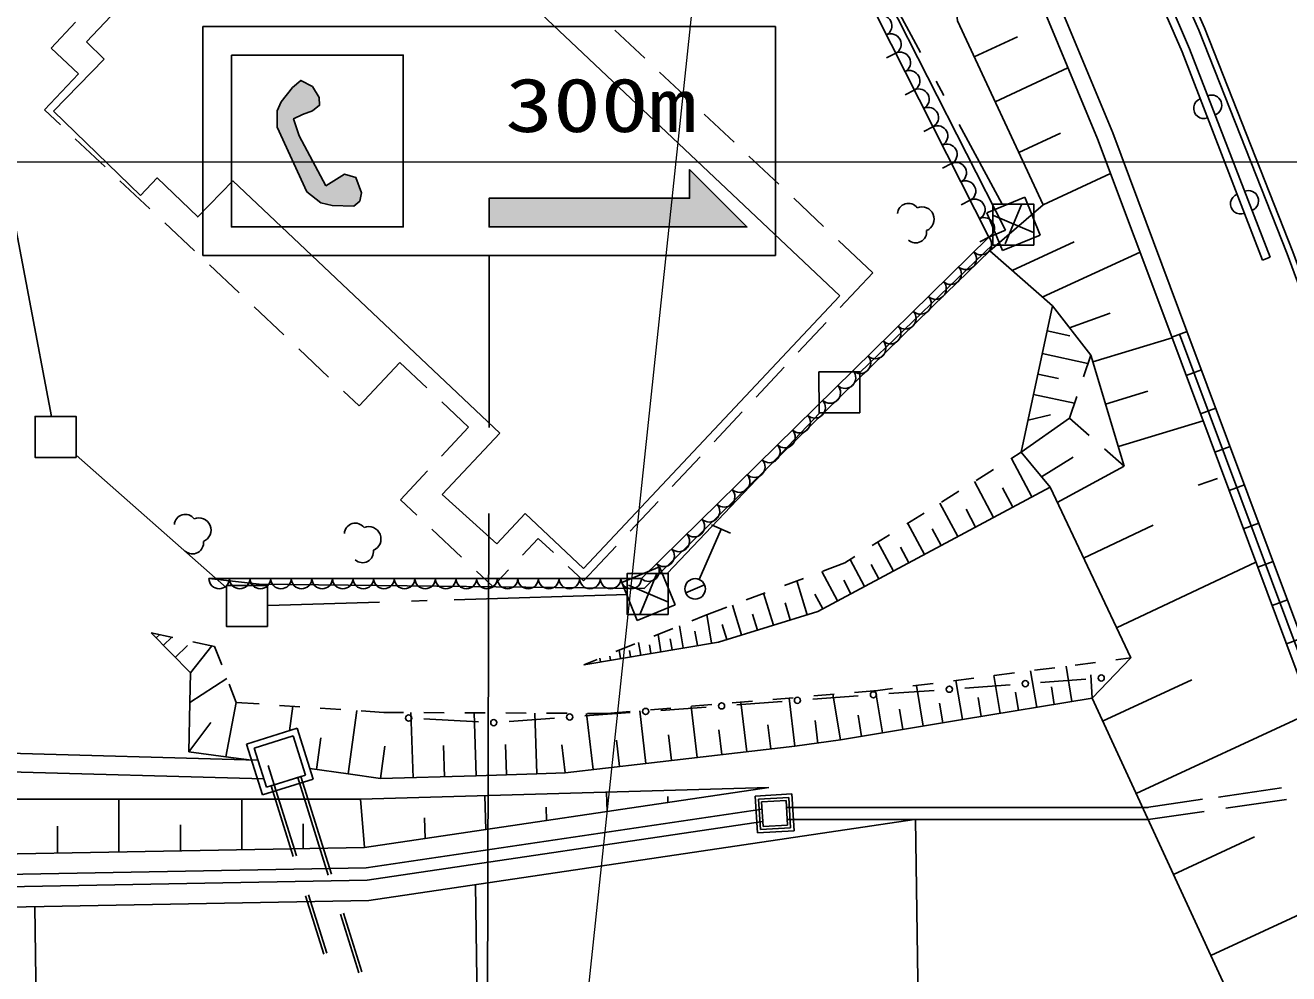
# Model space of a CAD drawing. Units: millimetres, scale not verified. Extents: x 40000 to 680000, y 20000 to 380000.
# Drawn here: x 189635 to 220519, y 306528 to 329697 of the extents above; entities that cross this region are included whole.
import ezdxf
from ezdxf.enums import TextEntityAlignment as Align

# ---------------------------------------------------------------- set-up
doc = ezdxf.new("R2010")
doc.units = ezdxf.units.MM
doc.header["$LTSCALE"] = 1000
for name, color, linetype, lineweight in [('M-BGD', 7, 'Continuous', 25), ('M-BMK-ROW', 30, 'Continuous', 25), ('M-STR-HTXT', 7, 'Continuous', 13), ('M-STR-STRC', 7, 'Continuous', 25)]:
    doc.layers.add(name, color=color, linetype=linetype, lineweight=lineweight)
doc.styles.add('ＭＳ ゴシック', font='')
doc.styles.get('ＭＳ ゴシック').set_extended_font_data('MS Gothic')

msp = doc.modelspace()

# ---------------------------------------------------------------- hatches: boundary and pattern name
at = {"layer": 'M-STR-STRC'}
for points in [[(196982, 325776), (197437, 326061), (197719, 325980), (197854, 325603), (197814, 325401), (197666, 325280), (197140, 325293), (196858, 325361), (196521, 325630), (195794, 327205), (195794, 327609), (195888, 327825), (196171, 328175), (196373, 328350), (196656, 328202), (196817, 327932), (196831, 327744), (196656, 327609), (196413, 327515), (196194, 327412), (196330, 326995)], [(207273, 324771), (205873, 326171), (205873, 325471), (200973, 325471), (200973, 324771)]]:
    msp.add_hatch(color=256, dxfattribs=at).paths.add_polyline_path(points)

# ---------------------------------------------------------------- linework, layer by layer
at = {"layer": 'M-BGD'}
for p, q in [((191133, 329292), (196632, 335141)), ((218097, 329122), (216177, 333577)), ((215994, 333497), (217912, 329046)), ((199652, 332432), (209543, 323088)), ((214268, 331754), (216217, 327070)), ((213903, 331590), (215845, 326923)), ((210732, 330313), (213594, 324694)), ((210455, 329911), (213188, 324523)), ((190865, 329777), (190269, 329140)), ((204776, 328895), (204047, 329580)), ((191561, 328873), (191133, 329292)), ((212833, 328925), (213888, 329416)), ((190936, 328512), (190269, 329140)), ((210911, 329013), (210688, 328900)), ((217912, 329046), (219879, 323957)), ((220065, 324029), (218097, 329122)), ((190326, 327595), (191561, 328873)), ((213342, 327830), (215123, 328658)), ((190108, 327631), (190936, 328512)), ((205868, 327868), (205140, 328553)), ((211366, 328115), (211143, 328002)), ((190493, 327269), (190108, 327631)), ((190326, 327595), (192452, 325541)), ((206961, 326840), (206233, 327525)), ((211822, 327217), (211599, 327104)), ((216217, 327070), (218032, 322227)), ((191586, 326242), (190857, 326927)), ((213921, 326586), (214941, 327061)), ((215845, 326923), (217658, 322087)), ((208054, 325813), (207325, 326498)), ((212277, 326319), (212054, 326206)), ((192678, 325214), (191950, 325899)), ((194706, 325900), (201233, 319734)), ((214516, 325307), (216162, 326079)), ((209147, 324785), (208418, 325470)), ((212733, 325421), (212510, 325308)), ((213141, 325117), (214066, 325496)), ((213587, 324355), (213998, 325333)), ((214066, 325496), (214445, 324570)), ((213519, 324192), (213141, 325117)), ((213304, 325049), (214282, 324638)), ((193771, 324187), (193043, 324872)), ((213188, 324523), (213594, 324694)), ((204696, 316183), (213188, 324523)), ((210355, 323649), (209511, 324443)), ((213188, 324523), (212965, 324410)), ((213188, 324523), (212965, 324410)), ((214445, 324570), (213519, 324192)), ((213755, 323709), (215274, 324409)), ((213214, 324185), (212147, 323155)), ((214494, 323059), (216884, 324152)), ((220065, 324029), (219879, 323957)), ((194864, 323159), (194136, 323844)), ((209556, 322800), (210355, 323649)), ((203282, 316430), (209534, 323078)), ((212147, 323155), (204762, 315938)), ((195957, 322131), (195228, 322816)), ((213980, 319265), (214743, 322840)), ((208529, 321708), (209214, 322436)), ((215162, 322305), (216157, 322666)), ((214614, 322233), (215172, 322114)), ((217660, 322080), (218035, 322220)), ((221341, 312805), (217847, 322150)), ((215730, 321479), (217666, 322063)), ((221155, 312732), (217658, 322087)), ((197050, 321104), (196321, 321789)), ((214495, 321675), (215611, 321437)), ((215681, 321642), (215499, 321106)), ((198793, 321457), (197799, 320400)), ((199450, 320839), (198793, 321457)), ((207501, 320615), (208186, 321343)), ((218010, 321143), (218385, 321283)), ((214388, 321175), (214888, 321068)), ((197799, 320400), (197414, 320761)), ((214281, 320675), (215281, 320462)), ((215339, 320632), (215157, 320097)), ((216042, 320444), (217077, 320756)), ((200472, 319878), (199814, 320496)), ((218361, 320206), (218735, 320346)), ((206474, 319522), (207159, 320251)), ((213980, 319265), (215157, 320097)), ((214148, 320049), (214692, 320179)), ((215157, 320097), (215639, 319677)), ((216354, 319409), (218425, 320033)), ((200472, 319878), (199810, 319174)), ((201233, 319734), (199825, 318237)), ((216017, 319349), (216499, 318930)), ((218711, 319270), (219085, 319410)), ((205446, 318429), (206131, 319158)), ((213730, 319108), (213980, 319265)), ((214243, 318175), (213741, 319115)), ((214684, 318411), (213980, 319265)), ((214475, 318665), (215250, 319145)), ((199467, 318810), (198806, 318106)), ((212882, 318577), (213306, 318843)), ((214859, 318042), (216499, 318930)), ((213304, 317673), (212836, 318548)), ((218304, 318461), (218776, 318624)), ((219061, 318333), (219436, 318473)), ((198806, 318106), (199206, 317730)), ((201160, 317032), (199825, 318237)), ((212035, 318047), (212459, 318312)), ((213774, 317924), (213523, 318394)), ((204419, 317337), (205104, 318065)), ((212429, 317205), (211993, 318020)), ((212866, 317439), (212632, 317877)), ((201855, 317771), (201160, 317032)), ((203282, 316430), (201855, 317771)), ((206413, 317491), (206872, 317292)), ((211187, 317516), (211611, 317781)), ((211614, 316769), (211208, 317528)), ((219411, 317396), (219786, 317536)), ((199570, 317387), (200299, 316702)), ((206109, 316159), (206643, 317391)), ((210340, 316985), (210764, 317250)), ((212021, 316987), (211803, 317395)), ((215505, 316677), (217207, 317482)), ((201789, 316755), (202172, 317163)), ((202172, 317163), (202543, 316814)), ((203278, 316123), (204076, 316972)), ((210854, 316363), (210476, 317070)), ((211234, 316566), (211031, 316946)), ((209127, 316361), (209666, 316563)), ((209666, 316563), (209916, 316720)), ((210147, 315985), (209795, 316644)), ((216310, 314974), (219715, 316584)), ((219761, 316459), (220136, 316600)), ((200663, 316360), (201063, 315983)), ((201063, 315983), (201446, 316391)), ((202907, 316472), (203278, 316123)), ((204217, 316086), (205142, 316464)), ((204664, 315323), (205074, 316301)), ((205142, 316464), (205521, 315538)), ((209489, 315633), (209104, 316352)), ((210501, 316174), (210312, 316528)), ((194123, 316182), (204696, 316183)), ((194123, 316182), (195351, 316044)), ((204762, 315938), (195351, 316044)), ((204595, 315160), (204217, 316086)), ((204380, 316017), (205358, 315607)), ((205778, 315835), (206241, 316024)), ((208191, 316010), (208659, 316185)), ((208749, 315297), (208495, 316124)), ((209818, 315809), (209642, 316138)), ((207254, 315659), (207722, 315835)), ((207922, 315043), (207683, 315820)), ((209129, 315441), (208937, 315800)), ((220112, 315523), (220486, 315663)), ((205521, 315538), (204595, 315160)), ((206247, 315282), (206786, 315484)), ((207145, 314805), (206921, 315534)), ((208335, 315170), (208208, 315584)), ((205715, 314486), (205623, 315027)), ((205926, 315151), (206247, 315282)), ((206410, 314603), (206293, 315299)), ((206780, 314693), (206668, 315058)), ((207533, 314924), (207414, 315313)), ((192709, 314859), (193671, 313875)), ((192709, 314859), (193241, 314744)), ((192836, 314729), (192922, 314813)), ((193011, 314550), (193214, 314749)), ((205000, 314774), (205463, 314962)), ((205173, 314394), (205102, 314815)), ((205444, 314440), (205398, 314711)), ((206063, 314544), (206004, 314892)), ((220462, 314586), (220836, 314726)), ((193303, 314252), (193602, 314544)), ((193671, 313875), (194193, 314538)), ((193730, 314638), (194262, 314523)), ((194262, 314523), (194437, 314072)), ((204074, 314396), (204537, 314585)), ((204187, 314228), (204153, 314428)), ((204433, 314269), (204407, 314425)), ((204680, 314311), (204627, 314622)), ((204926, 314353), (204891, 314563)), ((203291, 314077), (203611, 314207)), ((203447, 314103), (203440, 314148)), ((203694, 314145), (203679, 314235)), ((203940, 314186), (203923, 314286)), ((215300, 314067), (215796, 314130)), ((216292, 314194), (216656, 314241)), ((193671, 313875), (193658, 313154)), ((213466, 312887), (213313, 313811)), ((213316, 313812), (213812, 313875)), ((214358, 313035), (214210, 313927)), ((214308, 313939), (214804, 314003)), ((215219, 313177), (215076, 314038)), ((215712, 313259), (215685, 313830)), ((193658, 313154), (194565, 313743)), ((194618, 313605), (194793, 313154)), ((210472, 313446), (210836, 313493)), ((211332, 313557), (211828, 313620)), ((211584, 312576), (211420, 313568)), ((212324, 313684), (212820, 313748)), ((212542, 312734), (212383, 313692)), ((212598, 313505), (213706, 313586)), ((214454, 313641), (215562, 313722)), ((214788, 313106), (214717, 313536)), ((215970, 312700), (218149, 313706)), ((206914, 313144), (207412, 313186)), ((207029, 313097), (208137, 313178)), ((207910, 313229), (208409, 313271)), ((208445, 312086), (208309, 313262)), ((208885, 313233), (209994, 313314)), ((208907, 313313), (209405, 313355)), ((209562, 312241), (209378, 313353)), ((209903, 313398), (210472, 313446)), ((210592, 312411), (210421, 313442)), ((210742, 313369), (211850, 313450)), ((212542, 312734), (215712, 313259)), ((213004, 312811), (212927, 313273)), ((213912, 312961), (213838, 313407)), ((193658, 313154), (193637, 311951)), ((194539, 311825), (194793, 313154)), ((194793, 313154), (195350, 313117)), ((195849, 313083), (196347, 313050)), ((196094, 312464), (196177, 313061)), ((196846, 313016), (197345, 312982)), ((197525, 311407), (197741, 312956)), ((197844, 312949), (198401, 312911)), ((198401, 312911), (198878, 312909)), ((199113, 311312), (199063, 312908)), ((199378, 312906), (199878, 312904)), ((200378, 312902), (200878, 312899)), ((200653, 311361), (200604, 312900)), ((201378, 312897), (201878, 312894)), ((202138, 311408), (202091, 312893)), ((202378, 312892), (202878, 312889)), ((203317, 312825), (204425, 312906)), ((203516, 311513), (203356, 312887)), ((203378, 312887), (203854, 312885)), ((203854, 312885), (204423, 312933)), ((204805, 311663), (204656, 312953)), ((204921, 312975), (205419, 313017)), ((205173, 312961), (206281, 313042)), ((206056, 311808), (205911, 313059)), ((205917, 313060), (206416, 313102)), ((207269, 311949), (207128, 313162)), ((211088, 312493), (211006, 312990)), ((212063, 312655), (211984, 313134)), ((216786, 310934), (221085, 312920)), ((193637, 311951), (194171, 312664)), ((199380, 312754), (200713, 312682)), ((201461, 312689), (202569, 312770)), ((207857, 312018), (207789, 312606)), ((209005, 312151), (208940, 312711)), ((209562, 312241), (212542, 312734)), ((210077, 312326), (209991, 312841)), ((195044, 312135), (196284, 312523)), ((195232, 312037), (196186, 312335)), ((196186, 312335), (196485, 311381)), ((196284, 312523), (196673, 311283)), ((196751, 311516), (196859, 312290)), ((205431, 311736), (205358, 312361)), ((206662, 311879), (206592, 312485)), ((208445, 312086), (209562, 312241)), ((195323, 311744), (185006, 312038)), ((193637, 311951), (194539, 311825)), ((195432, 310894), (195044, 312135)), ((195530, 311082), (195232, 312037)), ((198315, 311297), (198426, 312088)), ((199883, 311336), (199859, 312106)), ((201395, 311384), (201372, 312127)), ((202829, 311434), (202749, 312120)), ((204161, 311588), (204086, 312233)), ((204805, 311663), (208445, 312086)), ((194539, 311825), (195165, 311748)), ((202829, 311434), (204805, 311663)), ((195465, 311290), (184634, 311591)), ((196485, 311381), (195530, 311082)), ((195573, 311613), (195721, 311142)), ((195645, 311118), (196370, 311345)), ((196294, 311321), (197040, 308935)), ((196370, 311345), (197117, 308959)), ((197525, 311407), (196593, 311538)), ((197525, 311407), (198315, 311297)), ((198315, 311297), (200653, 311361)), ((200653, 311361), (202138, 311408)), ((202138, 311408), (202829, 311434)), ((196673, 311283), (195432, 310894)), ((196186, 309388), (195645, 311118)), ((196263, 309411), (195721, 311142)), ((218801, 310842), (220346, 311067)), ((191926, 309503), (191926, 310791)), ((194925, 309558), (194926, 310790)), ((197925, 309613), (197827, 310789)), ((200892, 310053), (200869, 310877)), ((203860, 310492), (203846, 310963)), ((205344, 310712), (205340, 310859)), ((207477, 310864), (208375, 310918)), ((207530, 309966), (207477, 310864)), ((207561, 310789), (208300, 310833)), ((207605, 310050), (207561, 310789)), ((207635, 310723), (208234, 310759)), ((207671, 310124), (207635, 310723)), ((208270, 310160), (208234, 310759)), ((208344, 310094), (208300, 310833)), ((208428, 310019), (208375, 310918)), ((218411, 310788), (217040, 310589)), ((220465, 310784), (218981, 310568)), ((202376, 310273), (202367, 310596)), ((208244, 310592), (217083, 310592)), ((218454, 310491), (217083, 310292)), ((190426, 309476), (190426, 310134)), ((193426, 309531), (193426, 310161)), ((196425, 309586), (196425, 310187)), ((199409, 309833), (199394, 310333)), ((207605, 310050), (208344, 310094)), ((207671, 310124), (208270, 310160)), ((208262, 310292), (208332, 310292)), ((208332, 310292), (208412, 310292)), ((208412, 310292), (211375, 310292)), ((211375, 310292), (211393, 310292)), ((211393, 310292), (217083, 310292)), ((211519, 302291), (211393, 310292)), ((207530, 309966), (208428, 310019)), ((217701, 308955), (219680, 309869)), ((200740, 302291), (200638, 308701)), ((218616, 306976), (222573, 308805)), ((196933, 307002), (196485, 308433)), ((197009, 307026), (196561, 308457)), ((189960, 302291), (189867, 308165)), ((197339, 307981), (197787, 306549)), ((197416, 308005), (197864, 306573))]:
    msp.add_line(p, q, dxfattribs=at)
for points in [[(226414, 308036), (220481, 324111), (218321, 329580), (215941, 334955), (213494, 339937), (211465, 343524)], [(226555, 308087), (220622, 324164), (218459, 329638), (216077, 335018), (213626, 340007), (211662, 343481)], [(216499, 318930), (215681, 321642), (214743, 322840), (213214, 324185), (214516, 325307), (212421, 329808), (212178, 332174)], [(192452, 325541), (192863, 325968), (193851, 325014), (194706, 325900)], [(218032, 322227), (221530, 312872), (221153, 312738)], [(214684, 318411), (209009, 315377), (206577, 314631), (203291, 314077)], [(220103, 302000), (220075, 302072), (220509, 302879), (215712, 313259), (216656, 314241), (214684, 318411)], [(207810, 311078), (197925, 309613), (182737, 309335)], [(207810, 311078), (197827, 310789), (183759, 310794)], [(207646, 310548), (197966, 309114), (183381, 308847)], [(207664, 310247), (197991, 308814), (183436, 308548)], [(211375, 310292), (198032, 308315), (183471, 308049)]]:
    msp.add_lwpolyline(points, dxfattribs=at)
for centre, radius in [((206009, 315929), 250), ((215936, 313750), 75), ((212224, 313478), 75), ((214080, 313614), 75), ((208511, 313206), 75), ((210368, 313342), 75), ((202943, 312798), 75), ((204799, 312934), 75), ((206655, 313070), 75), ((199006, 312774), 75), ((201087, 312662), 75)]:
    msp.add_circle(centre, radius, dxfattribs=at)
for centre, radius, start, end in [((210568, 329685), 252, 297.2887, 116.5126), ((210795, 329236), 252, 297.2887, 116.5126), ((211023, 328787), 252, 297.2887, 116.5126), ((211251, 328339), 252, 297.2887, 116.5126), ((211479, 327890), 252, 297.2887, 116.5126), ((218631, 327742), 250, 291.1335, 111.1335), ((211706, 327441), 252, 297.2887, 116.5126), ((218445, 327668), 250, 111.1335, 291.1335), ((211934, 326992), 252, 297.2887, 116.5126), ((212162, 326543), 252, 297.2887, 116.5126), ((212390, 326094), 252, 297.2887, 116.5126), ((212617, 325645), 252, 297.2887, 116.5126), ((219346, 325336), 250, 111.1335, 291.1335), ((219532, 325410), 250, 291.1335, 111.1335), ((211223, 325077), 268, 36.9052, 176.1523), ((211551, 324961), 300, 292.2394, 112.2394), ((212845, 325196), 252, 297.2887, 116.5126), ((213073, 324747), 252, 297.2887, 116.5126), ((211399, 324648), 268, 228.3264, 7.5735), ((212998, 324348), 259, 226.459, 42.5113), ((212628, 323986), 259, 226.459, 42.5113), ((212259, 323623), 259, 226.459, 42.5113), ((211890, 323261), 259, 226.459, 42.5113), ((211521, 322898), 259, 226.459, 42.5113), ((211151, 322535), 259, 226.459, 42.5113), ((210782, 322173), 259, 226.459, 42.5113), ((210413, 321810), 259, 226.459, 42.5113), ((210044, 321447), 259, 226.459, 42.5113), ((209675, 321085), 259, 226.459, 42.5113), ((209305, 320722), 259, 226.459, 42.5113), ((208936, 320359), 259, 226.459, 42.5113), ((208567, 319997), 259, 226.459, 42.5113), ((208198, 319634), 259, 226.459, 42.5113), ((207828, 319271), 259, 226.459, 42.5113), ((207459, 318909), 259, 226.459, 42.5113), ((207090, 318546), 259, 226.459, 42.5113), ((206721, 318184), 259, 226.459, 42.5113), ((206352, 317821), 259, 226.459, 42.5113), ((193548, 317481), 268, 36.9052, 176.1523), ((193876, 317365), 300, 292.2394, 112.2394), ((197702, 317266), 268, 36.9052, 176.1523), ((205982, 317458), 259, 226.459, 42.5113), ((198030, 317149), 300, 292.2394, 112.2394), ((205613, 317096), 259, 226.459, 42.5113), ((193724, 317052), 268, 228.3264, 7.5735), ((197878, 316836), 268, 228.3264, 7.5735), ((205244, 316733), 259, 226.459, 42.5113), ((204875, 316370), 259, 226.459, 42.5113), ((194375, 316183), 252, 180.4047, 359.6056), ((194878, 316183), 252, 180.4047, 359.6056), ((195382, 316184), 252, 180.4047, 359.6056), ((195885, 316184), 252, 180.4047, 359.6056), ((196389, 316184), 252, 180.4047, 359.6056), ((196892, 316184), 252, 180.4047, 359.6056), ((197396, 316184), 252, 180.4047, 359.6056), ((197899, 316184), 252, 180.4047, 359.6056), ((198403, 316184), 252, 180.4047, 359.6056), ((198906, 316184), 252, 180.4047, 359.6056), ((199410, 316184), 252, 180.4047, 359.6056), ((199913, 316184), 252, 180.4047, 359.6056), ((200417, 316184), 252, 180.4047, 359.6056), ((200920, 316184), 252, 180.4047, 359.6056), ((201424, 316184), 252, 180.4047, 359.6056), ((201927, 316184), 252, 180.4047, 359.6056), ((202431, 316184), 252, 180.4047, 359.6056), ((202934, 316184), 252, 180.4047, 359.6056), ((203438, 316184), 252, 180.4047, 359.6056), ((203941, 316184), 252, 180.4047, 359.6056), ((204445, 316184), 252, 180.4047, 359.6056)]:
    msp.add_arc(centre, radius, start, end, dxfattribs=at)
at = {"layer": 'M-BMK-ROW'}
for p, q in [((208772, 334126), (211518, 329034)), ((211897, 328330), (212087, 327978)), ((212467, 327274), (213516, 325329)), ((190279, 320142), (189148, 326068)), ((210039, 321211), (213285, 324345)), ((205326, 316305), (209060, 320226)), ((190876, 319198), (194554, 315952)), ((199077, 315630), (199460, 315642)), ((200117, 315662), (204348, 315789)), ((195569, 315525), (198296, 315607))]:
    msp.add_line(p, q, dxfattribs=at)
for points in [[(214287, 324327), (213285, 324327), (213284, 325329), (214287, 325330)], [(210039, 320226), (209037, 320226), (209036, 321228), (210039, 321228)], [(190877, 319139), (189874, 319139), (189874, 320141), (190876, 320142)], [(205350, 315303), (204348, 315302), (204348, 316305), (205350, 316305)], [(195557, 315009), (194554, 315008), (194554, 316011), (195556, 316011)]]:
    msp.add_lwpolyline(points, close=True, dxfattribs=at)
at = {"layer": 'M-STR-HTXT'}
for p, q in [((201932, 292296), (208838, 357383)), ((68155, 326360), (568156, 326360))]:
    msp.add_line(p, q, dxfattribs=at)
at = {"layer": 'M-STR-STRC'}
for p, q in [((193973, 329671), (207973, 329671)), ((193973, 329671), (193973, 324071)), ((207973, 329671), (207973, 324071)), ((207973, 324071), (193973, 324071)), ((199573, 324071), (200273, 324071)), ((200973, 324071), (200973, 319871)), ((200897, 292291), (200964, 317774))]:
    msp.add_line(p, q, dxfattribs=at)
for points in [[(194673, 328971), (198873, 328971), (198873, 324771), (194673, 324771)], [(196982, 325776), (197437, 326061), (197719, 325980), (197854, 325603), (197814, 325401), (197666, 325280), (197140, 325293), (196858, 325361), (196521, 325630), (195794, 327205), (195794, 327609), (195888, 327825), (196171, 328175), (196373, 328350), (196656, 328202), (196817, 327932), (196831, 327744), (196656, 327609), (196413, 327515), (196194, 327412), (196330, 326995)], [(207273, 324771), (205873, 326171), (205873, 325471), (200973, 325471), (200973, 324771)], [(200973, 325471), (205873, 325471), (205873, 326171), (207273, 324771), (200973, 324771)]]:
    msp.add_lwpolyline(points, close=True, dxfattribs=at)

# ---------------------------------------------------------------- texts
at = {"layer": 'M-STR-STRC', "style": 'ＭＳ ゴシック', "width": 1.3}
msp.add_text('300m', height=1320, dxfattribs=at).set_placement((203703, 327749), align=Align.MIDDLE_CENTER)

doc.saveas('drawing.dxf')
